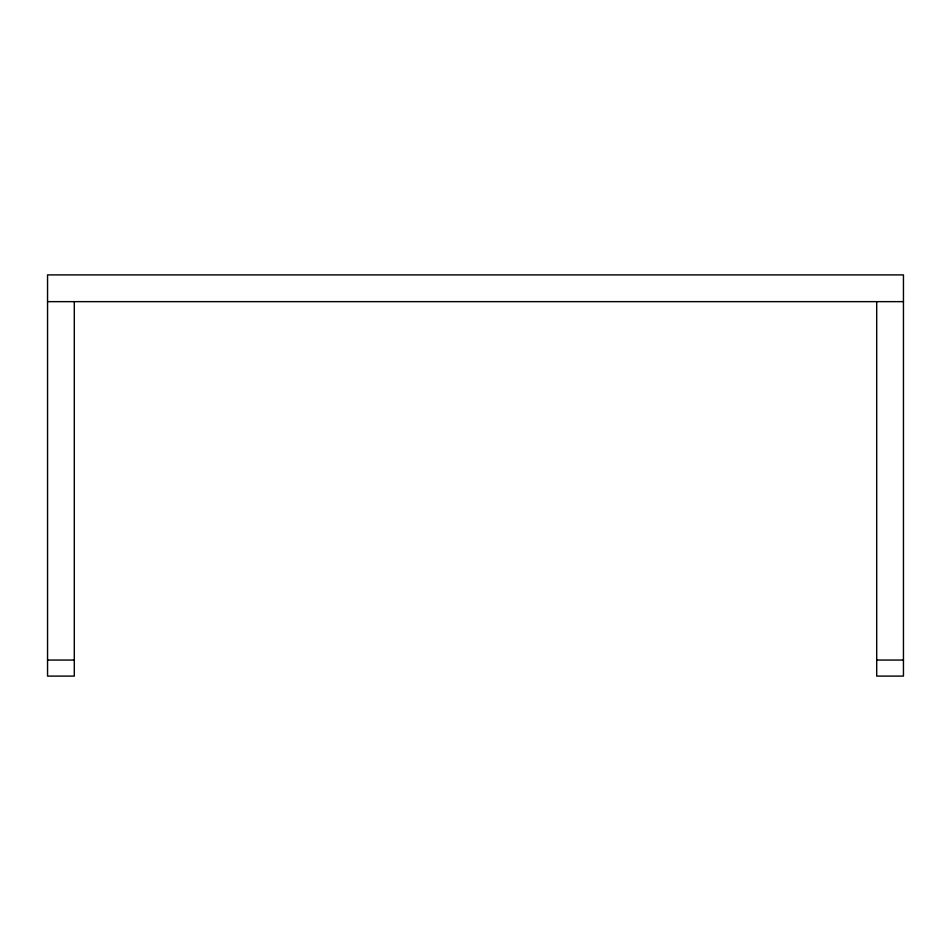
<?xml version="1.0" encoding="UTF-8"?>
<svg xmlns="http://www.w3.org/2000/svg" width="951" height="951" viewBox="0 0 951 951"><rect width="100%" height="100%" fill="white"/><g stroke="black" fill="none" stroke-linecap="round" stroke-linejoin="round"><path stroke-width="1.43" d="M47.55 301.645L903.45 301.645M47.55 660.053L74.297 660.053M876.703 660.053L903.45 660.053M876.703 301.645L876.703 676.102L903.45 676.102L903.45 274.898L47.55 274.898L47.55 676.102L74.297 676.102L74.297 301.645"/></g></svg>
